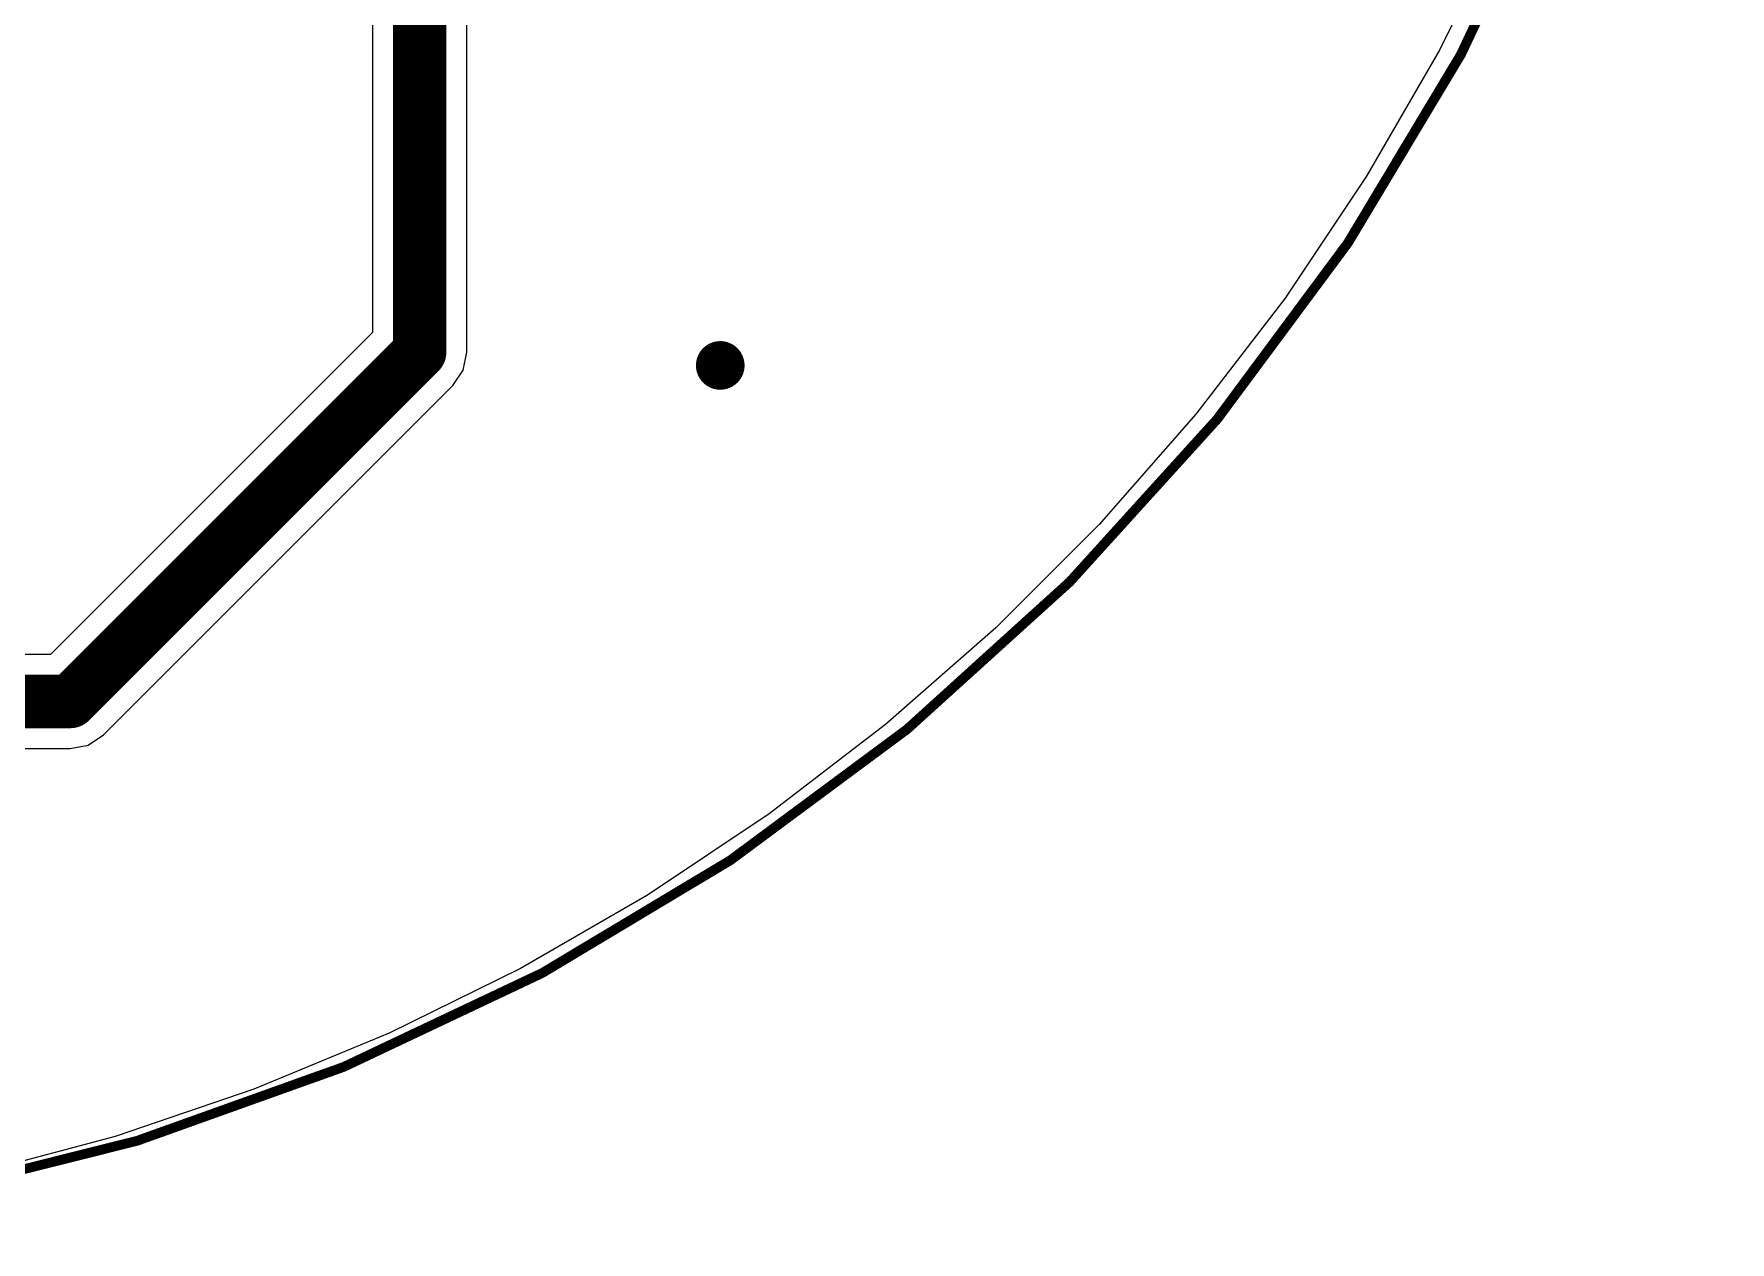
# Model space of a CAD drawing. Header units: millimetres. Extents: x 4.72 to 6.55, y 1.73 to 3.54.
# Drawn here: x 5.86 to 6.546, y 1.728 to 2.217 of the extents above; entities that cross this region are included whole.
import ezdxf

# ---------------------------------------------------------------- set-up
doc = ezdxf.new("R2010")
doc.units = ezdxf.units.MM
doc.header["$MEASUREMENT"] = 0
for name, color, linetype in [('BottomLayer', 5, 'Continuous'), ('ConnectLayer', 7, 'Continuous'), ('Mechanical1', 6, 'Continuous'), ('MultiLayer', 9, 'Continuous'), ('TopLayer', 1, 'Continuous'), ('ViaHoleLayer', 16, 'Continuous')]:
    doc.layers.add(name, color=color, linetype=linetype)

msp = doc.modelspace()

# ---------------------------------------------------------------- linework, layer by layer
at = {"layer": 'BottomLayer', "const_width": 0.00984}
msp.add_lwpolyline([(6.13287, 2.0828, 1), (6.14272, 2.0828, 1)], format="xyb", close=True, dxfattribs=at)
at = {"layer": 'ConnectLayer'}
for p, q in [((5.99707, 2.3923), (5.99707, 2.09608)), ((6.03521, 2.08819), (6.03521, 2.30719)), ((6.45516, 2.26388), (6.42894, 2.21071)), ((6.45516, 2.26388), (6.42894, 2.21071)), ((6.42894, 2.21071), (6.3993, 2.15937)), ((6.42894, 2.21071), (6.3993, 2.15937)), ((6.3993, 2.15937), (6.36636, 2.11007)), ((6.3993, 2.15937), (6.36636, 2.11007)), ((6.36636, 2.11007), (6.33027, 2.06304)), ((6.36636, 2.11007), (6.33027, 2.06304)), ((5.99707, 2.09608), (5.86685, 1.96586)), ((6.03376, 2.08089), (6.03521, 2.08819)), ((6.03521, 2.08819), (6.03521, 2.08819)), ((6.02962, 2.0747), (6.03376, 2.08089)), ((5.88823, 1.93331), (6.02962, 2.0747)), ((6.02962, 2.0747), (6.02962, 2.0747)), ((6.33027, 2.06304), (6.29118, 2.01846)), ((6.33027, 2.06304), (6.29118, 2.01846)), ((6.29118, 2.01846), (6.24925, 1.97654)), ((6.29118, 2.01846), (6.24925, 1.97654)), ((6.24925, 1.97654), (6.20468, 1.93745)), ((6.24925, 1.97654), (6.20468, 1.93745)), ((5.86685, 1.96586), (5.6519, 1.96586)), ((6.20468, 1.93745), (6.15764, 1.90136)), ((6.20468, 1.93745), (6.15764, 1.90136)), ((5.87475, 1.92773), (5.88205, 1.92918)), ((5.88205, 1.92918), (5.88823, 1.93331)), ((5.6527, 1.92773), (5.87475, 1.92773)), ((6.15764, 1.90136), (6.10835, 1.86842)), ((6.15764, 1.90136), (6.10835, 1.86842)), ((6.10835, 1.86842), (6.05701, 1.83878)), ((6.10835, 1.86842), (6.05701, 1.83878)), ((6.05701, 1.83878), (6.00383, 1.81256)), ((6.05701, 1.83878), (6.00383, 1.81256)), ((6.00383, 1.81256), (5.94906, 1.78987)), ((6.00383, 1.81256), (5.94906, 1.78987)), ((5.94906, 1.78987), (5.89292, 1.77081)), ((5.94906, 1.78987), (5.89292, 1.77081)), ((5.89292, 1.77081), (5.83565, 1.75547)), ((5.89292, 1.77081), (5.83565, 1.75547))]:
    msp.add_line(p, q, dxfattribs=at)
at = {"layer": 'Mechanical1', "const_width": 0.00394}
msp.add_lwpolyline([(6.54443, 2.63551, 1), (4.73341, 2.63551, 1)], format="xyb", close=True, dxfattribs=at)
at = {"layer": 'MultiLayer', "const_width": 0.00984}
msp.add_lwpolyline([(6.13287, 2.0828, 1), (6.14272, 2.0828, 1)], format="xyb", close=True, dxfattribs=at)
at = {"layer": 'TopLayer', "const_width": 0.02165}
for points in [[(6.01614, 2.08819), (6.01614, 2.4002)], [(5.87475, 1.9468), (6.01614, 2.08819)], [(5.65, 1.9468), (5.87475, 1.9468)]]:
    msp.add_lwpolyline(points, dxfattribs=at)
at = {"layer": 'TopLayer'}
for points, const_width in [([(6.01073, 2.08819, 1), (6.02156, 2.08819, 1)], 0.01083), ([(6.01073, 2.08819, 1), (6.02156, 2.08819, 1)], 0.01083), ([(6.13287, 2.0828, 1), (6.14272, 2.0828, 1)], 0.00984), ([(5.86934, 1.9468, 1), (5.88016, 1.9468, 1)], 0.01083), ([(5.86934, 1.9468, 1), (5.88016, 1.9468, 1)], 0.01083)]:
    msp.add_lwpolyline(points, format="xyb", close=True, dxfattribs=dict(at, const_width=const_width))
at = {"layer": 'ViaHoleLayer', "const_width": 0.00591}
msp.add_lwpolyline([(6.13484, 2.0828, 1), (6.14075, 2.0828, 1)], format="xyb", close=True, dxfattribs=at)

doc.saveas('drawing.dxf')
